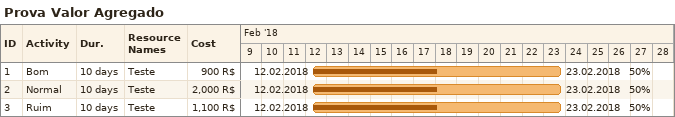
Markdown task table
Prova Valor Agregado

| ID | Task | Duration | Start | Finish | Resources | % complete | Cost (R$) |
|---|---|---|---|---|---|---|---|
| 1 | Bom | 10d | 2018-02-12 | 2018-02-23 | Teste | 50 | 900 |
| 2 | Normal | 10d | 2018-02-12 | 2018-02-23 | Teste | 50 | 2000 |
| 3 | Ruim | 10d | 2018-02-12 | 2018-02-23 | Teste | 50 | 1100 |
